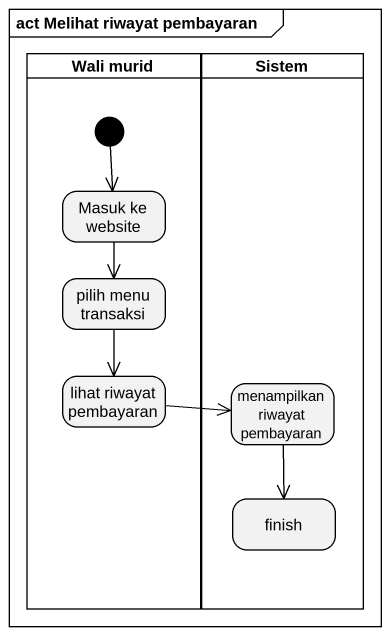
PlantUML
@startuml
mainframe act Melihat riwayat pembayaran
hide empty description
state "Wali murid" as Wali_murid <<partition>> {
  state "Masuk ke website" as Masuk_ke_website
  state "pilih menu transaksi" as pilih_menu_transaksi
  state "lihat riwayat pembayaran" as lihat_riwayat_pembayaran
  [*] --> Masuk_ke_website
}
state Sistem <<partition>> {
  state "menampilkan riwayat pembayaran" as menampilkan_riwayat
  state finish
}
Masuk_ke_website --> pilih_menu_transaksi
pilih_menu_transaksi --> lihat_riwayat_pembayaran
lihat_riwayat_pembayaran -right-> menampilkan_riwayat
menampilkan_riwayat --> finish
@enduml
